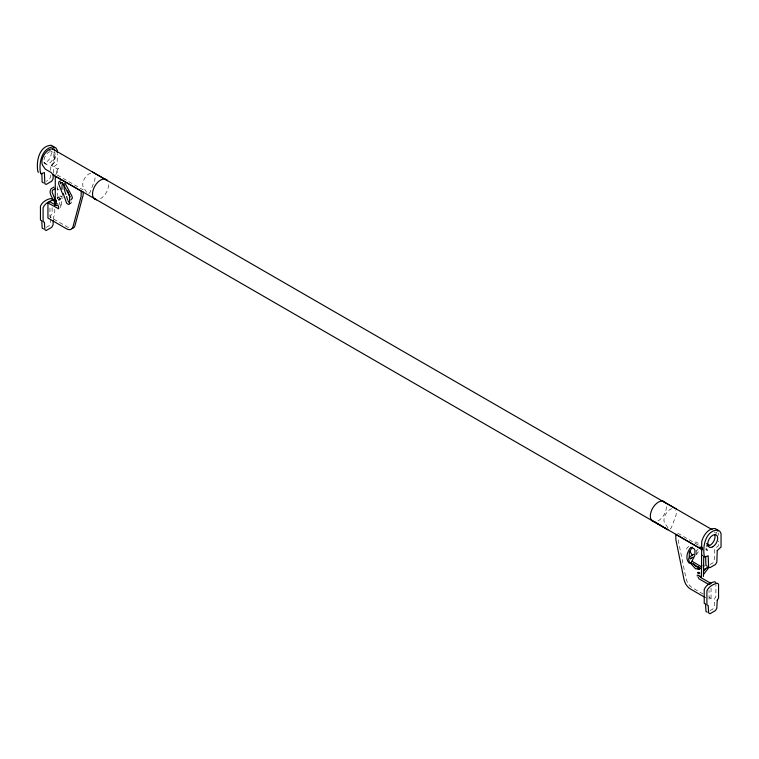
<?xml version="1.0" encoding="UTF-8"?>
<svg xmlns="http://www.w3.org/2000/svg" width="759" height="759" viewBox="0 0 759 759"><rect width="100%" height="100%" fill="white"/><g stroke="black" fill="none" stroke-linecap="round" stroke-linejoin="round"><path stroke-width="0.57" stroke-dasharray="3.79 2.85" d="M50.492 175.054L50.407 177.369L49.069 179.693L46.28 181.306M50.644 170.414L50.938 165.405L54.525 162.682L54.61 152.113M53.272 173.109L53.604 166.942L57.191 164.219L57.276 153.65M50.625 218.896L50.379 223.421L49.041 225.784L46.28 227.358M50.682 217.757L50.806 215.49L52.105 213.383L52.105 206.41M53.348 219.294L53.472 217.036L54.771 214.92L54.771 209.114M59.468 204.256L59.876 202.33M61.232 205.262L61.517 200.49M696.809 554.317L696.696 548.254M71.45 202.985L71.735 201.96M686.62 549.26L687.142 547.723L689.637 545.882M55.578 174.561A3.624 2.097 -60 0 0 57.267 172.16L58.699 168.441L57.665 169.039L51.527 165.5L54.259 158.413A8.719 5.038 -60 0 0 54.411 151.582M57.665 169.039L56.489 172.094A2.353 1.357 -60 0 1 55.027 173.906M706.183 546.727L707.265 543.937M60.635 207.615L60.938 205.907L59.904 204.171M696.62 550.93L697.891 549.317M696.117 554.725L699.381 550.598M51.527 165.5L52.57 164.902L55.046 158.479A9.99 5.768 -60 0 0 55.976 153.868M706.43 550.778L707.473 550.18L705.832 547.818M710.054 564.535L712.843 562.922L714.181 560.597L714.58 549.004L718.299 545.911L718.384 540.968M711.06 588.13L711.06 598.595L709.058 599.752L709.058 590.445M710.054 610.587L712.815 609.012L714.153 606.65L714.58 598.728L715.889 596.612L715.889 584.99M60.995 196.42L63.111 195.813M61.621 198.27L63.291 197.786M694.855 542.192L696.202 542.002L698.166 543.302L700.196 546.641M59.572 196.078L60.606 195.983L61.64 197.264M57.096 188.792L59.06 189.883M48.775 149.836L53.272 152.436A7.068 4.08 -60 0 1 48.946 163.593A7.068 4.08 -60 0 1 44.62 157.436A7.068 4.08 -60 0 1 53.272 152.436M46.451 164.267L43.785 162.72A7.068 4.08 -60 0 0 49.819 158.318A7.068 4.08 -60 0 0 50.606 150.899M705.424 548.994L707.473 550.18M57.276 174.968L83.262 189.978M677.73 533.188L698.726 545.304M68.528 227.634L49.942 216.913L49.942 206.439M703.232 594.079L692.474 587.864A9.421 5.446 60 0 1 686.032 578.453L677.806 538.15M709.096 597.466L711.06 598.595M57.58 203.573L58.272 204.323M668.005 527.847L664.751 523.16A8.719 5.038 -60 0 1 665.482 514.488A8.719 5.038 -60 0 1 672.474 508.587M86.801 192.369L83.547 187.682A8.719 5.038 -60 0 1 84.249 179.058A8.719 5.038 -60 0 1 91.203 173.118M718.384 533.093L718.384 535.342M57.276 186.477L57.276 195.689M670.112 528.919A2.353 1.357 -60 0 0 671.554 527.116L675.453 516.974A8.719 5.038 -60 0 0 675.624 510.181M714.447 532.059A8.719 5.038 -60 0 1 715.614 533.264M716.202 531.993A9.99 5.768 -60 0 1 716.913 533.549M666.421 506.784A11.385 6.575 -60 0 1 655.273 521.794M108.603 184.731A11.385 6.575 -60 0 1 100.558 198.678M88.888 193.45A2.353 1.357 -60 0 0 90.34 191.638L94.249 181.496A8.719 5.038 -60 0 0 94.998 176.543"/><path stroke-width="1.14" d="M55.274 200.3L55.274 176.126L81.27 191.126L81.109 196.42L72.968 226.808A9.421 5.446 60 0 1 66.526 228.791L47.94 218.061L47.94 202.938L49.942 201.79L56.707 205.689M689.267 558.482L689.324 552.305L692.284 547.116M53.234 174.266L53.073 178.906L51.735 181.23L46.157 184.446L44.819 183.678L44.42 172.53L40.948 173.877L40.616 173.403C38.557 163.754 41.527 147.388 53.88 146.8L55.957 147.958L57.276 150.273L57.276 152.521M53.291 220.433L53.045 224.958L51.707 227.32L46.185 230.508L44.847 229.702L44.42 222.254L43.111 221.656L43.111 207.7C44.8 203.545 49.506 200.67 53.756 200.072M60.673 183.811L60.777 182.255L60.435 183.09L61.612 182.53L62.741 183.09L62.266 182.834M697.16 576.024L697.388 575.009M690.557 558.852L690.937 557.988L690.595 558.643L693.09 557.144M703.422 576.451L703.726 556.252M691.62 561.755L694.817 555.474L694.997 550.389L693.992 548.653L690.832 547.334C687.265 551.233 684.808 559.193 689.381 563.169L691.079 562.798M703.745 571.043L705.642 568.557M703.726 574.193L708.764 567.571M70.862 199.978L72.409 198.165L71.887 196.031L64.951 183.118M693.717 554.317L689.21 557.163M53.984 187.075L51.109 188.782C47.419 194.038 55.018 199.854 55.303 205.101M54.809 188.877L52.504 190.243L52.143 192.255L57.029 204.323M60.616 198.744L58.614 199.902L59.648 199.797L59.638 198.422L58.604 197.131L57.57 197.236L57.58 198.611M697.35 567.979L698.384 569.269L700.386 568.111M704.807 569.06L708.147 567.201L707.284 567.637L707.758 567.514M60.464 180.832L58.832 181.923L58.69 183.991L62.912 194.674M38.614 172.246L37.95 171.866C35.891 162.217 38.861 145.851 51.214 145.263L53.291 146.411L54.174 147.958M702.388 555.484L701.724 555.095M704.893 603.747L704.229 603.348L704.229 589.392C705.908 585.236 710.614 582.362 714.874 581.764L715.889 582.665M697.36 566.603L698.394 566.518L699.428 567.808L699.428 569.184L698.384 569.269M57.134 205.328L58.557 205.955L58.642 208.772L47.94 202.938M698.849 568.937L695.548 568.776L689.058 561.66M63.006 184.361L62.01 184.93L62.01 189.162M698.441 575.388L701.42 577.608L701.724 541.584C703.346 535.617 707.957 528.226 714.987 528.492L717.065 529.649L717.948 531.196M70.672 203.384L69.619 203.042L67.921 200.708M703.071 565.597L703.935 566.005L703.394 564.212M665.415 502.724L676.212 508.909M662.465 501.016L712.103 529.63M52.437 148.868L107.531 180.708A11.385 6.575 -60 0 0 94.866 186.097A11.385 6.575 -60 0 0 96.535 199.75L53.528 175.244M706.582 543.615L709.646 545.379M93.585 198.052L667.873 529.754L651.469 520.057M92.418 171.951L665.339 502.762A11.385 6.575 -60 0 0 652.683 508.151A11.385 6.575 -60 0 0 654.343 521.803L702.445 549.81A3.624 2.097 -60 0 1 701.733 549.298L675.738 534.336L675.889 539.81L684.039 579.601A9.421 5.446 60 0 0 690.472 589.022L705.139 597.494M43.491 182.91L42.153 182.141L41.84 173.223M707.265 566.138L705.927 565.37L705.614 556.451M692.094 561.243L701.857 567.115M690.775 562.647L700.804 568.671M707.293 612.2L705.955 611.384L705.528 603.946M43.519 228.962L42.181 228.155L41.754 220.717L40.445 220.119L40.445 206.163C42.134 202.008 46.84 199.133 51.09 198.535L52.105 199.437M696.345 566.859L693.593 563.861M701.335 546.641L702.511 548.33M700.301 547.239L701.733 549.298M689.751 551.338L692.189 554.981M63.301 184.181L70.075 196.79M67.627 190.851L69.676 196.866L69.448 204.143L68.671 204.541L66.612 203.213L63.206 193.403M688.489 558.861L689.134 560.797M65.881 194.361L64.183 189.067L64.003 183.782M66.564 196.477L67.579 199.655M700.054 575.977L701.06 577.703L711.06 583.472L709.058 584.629L699.058 578.861L698.062 577.125M55.274 203.754L55.578 204.731M83.262 191.97L83.11 195.262L74.961 225.651A9.421 5.446 60 0 1 72.181 228.487M54.771 202.131L54.771 205.623M714.75 534.82A7.068 4.08 -60 0 1 713.27 542.068A7.068 4.08 -60 0 1 707.559 545.949M55.018 150.348A9.99 5.768 -60 0 0 45.388 152.938A9.99 5.768 -60 0 0 42.779 165.557L45.255 169.124L51.384 172.672L52.817 174.731A3.624 2.097 -60 0 0 54.506 175.187M717.246 550.541L716.847 562.144L715.509 564.468L709.931 567.685L708.593 566.907L708.194 555.768L704.722 557.106L704.39 556.632C702.331 546.992 705.301 530.617 717.653 530.038L719.731 531.186L721.05 533.501L721.05 547.011L717.246 550.541M717.246 600.265L716.819 608.196L715.481 610.549L709.959 613.737L708.621 612.93L708.194 605.483L706.895 604.885L706.895 590.929C708.574 586.773 713.28 583.899 717.54 583.301L718.555 584.202L718.555 598.149L717.246 600.265M698.043 572.419L697.872 573.254L698.944 573.766L699.779 573.263L699.229 572.419L698.043 572.419M56.289 200.575L55.957 201.296L54.904 199.636L55.635 199.551L56.289 200.575M712.72 546.822A7.068 4.08 -60 0 0 717.046 535.664A7.068 4.08 -60 0 0 708.394 540.664A7.068 4.08 -60 0 0 712.72 546.822"/></g></svg>
